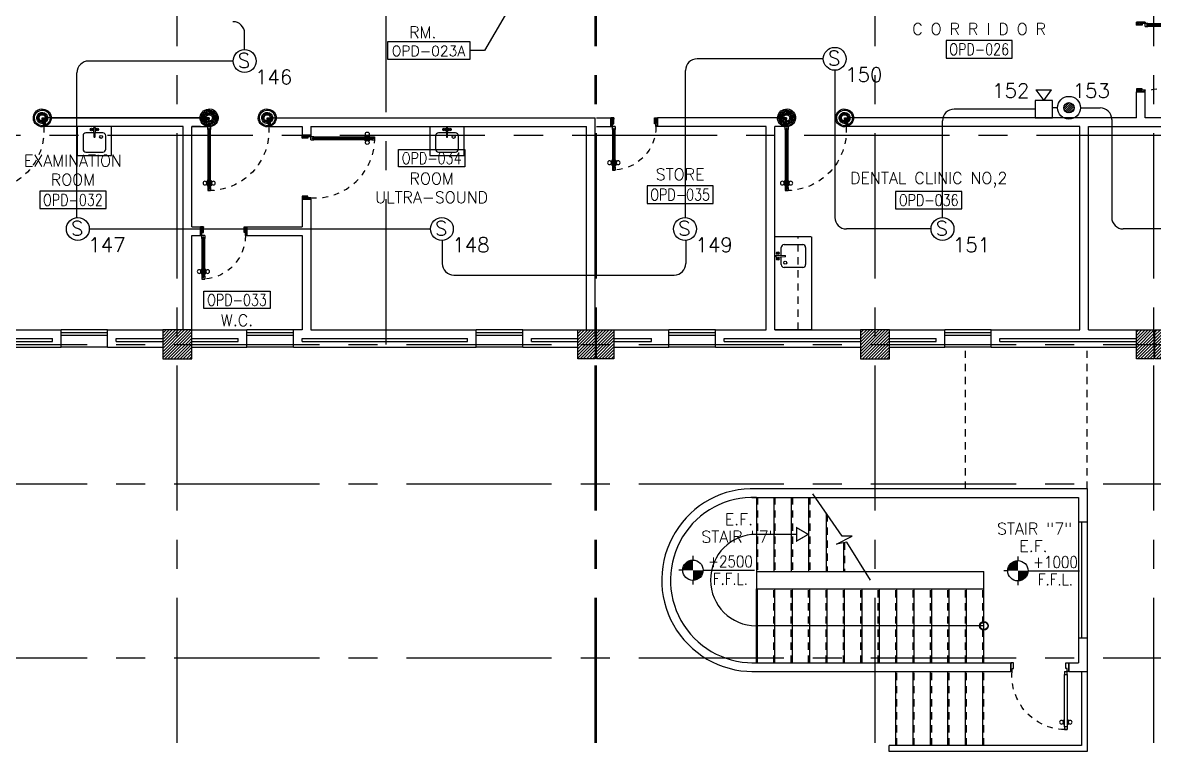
# Model space of a CAD drawing. Extents: x -0.4 to 91.7, y -13.9 to 77.4.
# Drawn here: x 33.74 to 53.23, y -1.96 to 10.59 of the extents above; entities that cross this region are included whole.
import ezdxf
from ezdxf.enums import TextEntityAlignment as Align

# ---------------------------------------------------------------- set-up
doc = ezdxf.new("R2010")
doc.units = 0
doc.header["$MEASUREMENT"] = 0
for name, pattern in [('CENTERX2', [4, 2.5, -0.5, 0.5, -0.5]), ('HIDDEN', [0.375, 0.25, -0.125]), ('HIDDEN2', [0.1875, 0.125, -0.0625])]:
    doc.linetypes.add(name, pattern=pattern)
doc.layers.get('0').update_dxf_attribs({"color": 11, "linetype": 'CONTINUOUS'})
for name, color, linetype in [('AXES', 11, 'CENTERX2'), ('COL', 11, 'CONTINUOUS'), ('DOOR', 11, 'CONTINUOUS'), ('E-FIRE', 4, 'CONTINUOUS'), ('E-WIRE', 4, 'CONTINUOUS'), ('Handrail', 11, 'CONTINUOUS'), ('HAT', 11, 'CONTINUOUS'), ('HIDDEN', 11, 'HIDDEN2'), ('INSUL', 11, 'CONTINUOUS'), ('LEV-PL', 11, 'CONTINUOUS'), ('Locker', 11, 'CONTINUOUS'), ('ME-FIX', 11, 'CONTINUOUS'), ('RM-BOX', 11, 'CONTINUOUS'), ('RM-NAME', 11, 'CONTINUOUS'), ('RM-NO', 11, 'CONTINUOUS'), ('SHAFT', 11, 'CONTINUOUS'), ('STR', 11, 'CONTINUOUS'), ('WALL', 11, 'CONTINUOUS'), ('WIN', 11, 'CONTINUOUS')]:
    doc.layers.add(name, color=color, linetype=linetype)
doc.styles.add('ROMANS', font='ROMANS.shx', dxfattribs={"width": 0.6})
doc.styles.add('S', font='ROMANS.SHX')
doc.dimstyles.new('STANDARD in', dxfattribs={"dimtxt": 0.2, "dimasz": 0.1, "dimexe": 0.07, "dimexo": 0.05, "dimgap": 0.1, "dimtad": 1, "dimdec": 0, "dimlfac": 1000, "dimzin": 0, "dimdsep": 46, "dimtxsty": 'ROMANS', "dimblk": 'ARCHTICK', "dimcen": 0.05, "dimdle": 0.05, "dimclrd": 7, "dimclre": 7, "dimclrt": 2, "dimadec": 0, "dimazin": 0, "dimtfac": 1, "dimtdec": 0, "dimtmove": 2, "dimatfit": 3, "dimldrblk": 'ARCHTICK', "dimfxl": 0, "dimtolj": 1, "dimtzin": 0, "dimarcsym": 0})

# ---------------------------------------------------------------- blocks, each defined once
blk = doc.blocks.new('LEV1')
at = {"layer": 'LEV-PL'}
for p, q in [((0, 245), (0, 175)), ((-175, 0), (-245, 0)), ((175, 0), (1061, 0)), ((0, -175), (0, -245))]:
    blk.add_line(p, q, dxfattribs=at)
at = {"layer": 'LEV-PL', "const_width": 175}
for points in [[(-88, 0, -0.414214), (0, 88, -1)], [(88, 0, -0.414214), (0, -88, -1)]]:
    blk.add_lwpolyline(points, format="xyb", dxfattribs=at)
at = {"layer": 'LEV-PL'}
blk.add_circle((0, 0), 175, dxfattribs=at)
at = {"layer": 'LEV-PL', "color": 4, "style": 'S', "width": 0.85}
for tag, p in [('+0000', (646, 50)), ('F.F.L.', (646, -250))]:
    blk.add_attdef(tag, text='', height=200, dxfattribs=at).set_placement(p, align=Align.CENTER)
blk = doc.blocks.new('RM1')
at = {"layer": 'RM-BOX'}
blk.add_lwpolyline([(570, -200), (-570, -200), (-570, -500), (570, -500)], close=True, dxfattribs=at)
at = {"layer": 'RM-NAME', "style": 'ROMANS'}
for tag, p in [('ROOMNAME1', (0, 324)), ('ROOMNAME2', (0, 0))]:
    blk.add_attdef(tag, text='', height=200, dxfattribs=at).set_placement(p, align=Align.MIDDLE)
at = {"layer": 'RM-NO', "style": 'ROMANS', "width": 0.8}
blk.add_attdef('ROOMNO', text='', height=200, dxfattribs=at).set_placement((0, -350), align=Align.MIDDLE)
blk = doc.blocks.new('*X124')
at = {"color": 0}
for p, q in [((49339, 10678), (49822, 11161)), ((49339, 10731), (49769, 11161)), ((49339, 10784), (49716, 11161)), ((49339, 10837), (49663, 11161)), ((49339, 10890), (49610, 11161)), ((49339, 10943), (49557, 11161)), ((49339, 10996), (49504, 11161)), ((49339, 11049), (49451, 11161)), ((49339, 11102), (49398, 11161)), ((49339, 11155), (49345, 11161)), ((49375, 10661), (49839, 11125)), ((49428, 10661), (49839, 11072)), ((49481, 10661), (49839, 11019)), ((49534, 10661), (49839, 10966)), ((49587, 10661), (49839, 10913)), ((49640, 10661), (49839, 10860)), ((49693, 10661), (49839, 10807)), ((49746, 10661), (49839, 10754)), ((49799, 10661), (49839, 10701))]:
    blk.add_line(p, q, dxfattribs=at)
blk = doc.blocks.new('COL50')
at = {"layer": 'COL'}
blk.add_lwpolyline([(-250, 250), (-250, -250), (250, -250), (250, 250)], close=True, dxfattribs=at)
blk = doc.blocks.new('*X129')
at = {"color": 0}
for p, q in [((61359, 10129), (61837, 10607)), ((61359, 10182), (61784, 10607)), ((61359, 10235), (61731, 10607)), ((61359, 10288), (61678, 10607)), ((61359, 10341), (61624, 10607)), ((61359, 10395), (61571, 10607)), ((61359, 10448), (61518, 10607)), ((61359, 10501), (61465, 10607)), ((61359, 10554), (61412, 10607)), ((61359, 10607), (61359, 10607)), ((61390, 10107), (61859, 10576)), ((61443, 10107), (61859, 10523)), ((61496, 10107), (61859, 10470)), ((61549, 10107), (61859, 10417)), ((61602, 10107), (61859, 10364)), ((61655, 10107), (61859, 10311)), ((61708, 10107), (61859, 10258)), ((61761, 10107), (61859, 10205)), ((61814, 10107), (61859, 10152))]:
    blk.add_line(p, q, dxfattribs=at)
blk = doc.blocks.new('A$C74DC60CF')
at = {"layer": 'DOOR', "color": 0, "linetype": 'ByBlock'}
for p, q in [((81, 1200), (81, 1250)), ((131, 1250), (81, 1250)), ((81, 1250), (131, 1250)), ((81, 1200), (98, 1200)), ((98, 1200), (98, 1220)), ((98, 1220), (114, 1220)), ((114, 1200), (114, 1220)), ((114, 1200), (131, 1200)), ((131, 1200), (131, 1250)), ((65, 1155), (65, 1090)), ((74, 1155), (65, 1155)), ((74, 1090), (65, 1090)), ((74, 1078), (74, 1168)), ((81, 1168), (74, 1168)), ((74, 1155), (74, 1090)), ((81, 1078), (74, 1078)), ((131, 1168), (138, 1168)), ((131, 1078), (138, 1078)), ((138, 1078), (138, 1168)), ((138, 1155), (138, 1090)), ((138, 1155), (147, 1155)), ((138, 1090), (147, 1090)), ((147, 1155), (147, 1090)), ((98, 200), (81, 200)), ((81, 200), (81, 150)), ((98, 180), (98, 200)), ((131, 200), (114, 200)), ((114, 200), (114, 180)), ((131, 150), (131, 200)), ((56, 150), (56, 0)), ((56, 150), (81, 150)), ((106, 0), (56, 0)), ((131, 150), (81, 150)), ((81, 150), (81, 100)), ((81, 100), (106, 100)), ((114, 180), (98, 180)), ((106, 100), (106, 0)), ((1131, 100), (1106, 100)), ((1106, 100), (1106, 0)), ((1131, 150), (1131, 100)), ((1156, 150), (1131, 150)), ((1156, 150), (1156, 0)), ((1156, 0), (1156, 150)), ((1106, 0), (1156, 0))]:
    blk.add_line(p, q, dxfattribs=at)
at = {"layer": 'DOOR', "linetype": 'ByBlock'}
for p, q in [((81, 200), (81, 1200)), ((98, 200), (98, 1200)), ((114, 200), (114, 1200)), ((131, 1200), (131, 200))]:
    blk.add_line(p, q, dxfattribs=at)
at = {"layer": 'DOOR', "color": 9, "linetype": 'ByBlock'}
for p, q in [((106, 0), (56, 114)), ((106, 0), (56, 40)), ((106, 0), (93, 100)), ((1106, 0), (1156, 114)), ((1106, 0), (1119, 100)), ((1106, 0), (1156, 40))]:
    blk.add_line(p, q, dxfattribs=at)
at = {"layer": 'DOOR', "color": 0, "linetype": 'ByBlock'}
for centre in [(32, 1123), (179, 1123)]:
    blk.add_circle(centre, 32.4, dxfattribs=at)
at = {"layer": 'DOOR', "linetype": 'HIDDEN', "ltscale": 0.5}
blk.add_arc((106, 223), 1028, 355.9414, 91.3941, dxfattribs=at)
at = {"layer": 'DOOR', "color": 9, "linetype": 'ByBlock'}
for centre, radius, start, end in [((106, 0), 154, 103.7142, 108.8947), ((106, 0), 134, 100.72, 111.8402), ((106, 0), 114, 102.6226, 115.9162), ((106, 0), 94.4, 90, 121.9818), ((106, 0), 74.4, 90, 132.2236), ((106, 0), 54.4, 90, 156.7926), ((106, 0), 34.4, 90, 180), ((106, 0), 14.4, 90, 180), ((1106, 0), 94.4, 58.0182, 90), ((1106, 0), 74.4, 47.7764, 90), ((1106, 0), 54.4, 23.2074, 90), ((1106, 0), 34.4, 0, 90), ((1106, 0), 14.4, 0, 90), ((1106, 0), 134, 68.1598, 79.28), ((1106, 0), 154, 71.1053, 76.2858)]:
    blk.add_arc(centre, radius, start, end, dxfattribs=at)
blk = doc.blocks.new('C-300')
at = {"layer": 'HAT', "linetype": 'ByBlock', "ltscale": 0.3}
h = blk.add_hatch(dxfattribs=at)
h.set_pattern_fill('ANSI31', color=8, scale=300, style=0)
h.set_pattern_definition([(45, (-258496.182, -82361.005), (-26.5165043, 26.5165043), [])])
h.paths.add_polyline_path([(300, 500), (0, 500), (0, 250), (300, 250)])
h.paths.add_polyline_path([(300, 250), (0, 250), (0, 0), (300, 0)])
at = {"layer": 'COL'}
blk.add_lwpolyline([(0, 500), (300, 500), (300, 0), (0, 0)], close=True, dxfattribs=at)
blk = doc.blocks.new('C-300A')
at = {"layer": 'SHAFT', "color": 6, "linetype": 'ByBlock', "ltscale": 0.3}
for p in [(-300, 0), (20, 0)]:
    blk.add_blockref('C-300', p, dxfattribs=at)
blk = doc.blocks.new('DOOR80')
at = {"layer": 'DOOR', "color": 7, "linetype": 'ByBlock'}
for p, q in [((-150, 800), (0, 800)), ((-150, 800), (-150, 775)), ((0, 800), (-150, 800)), ((0, 750), (-114, 800)), ((0, 750), (-40, 800)), ((0, 750), (0, 800)), ((-150, 775), (-100, 775)), ((-100, 775), (-100, 750)), ((0, 750), (-100, 763)), ((-100, 750), (0, 750)), ((-850, 75), (-900, 75)), ((-900, 75), (-900, 25)), ((-900, 25), (-900, 75)), ((-850, 25), (-900, 25)), ((-850, 58), (-870, 58)), ((-870, 42), (-870, 58)), ((-850, 42), (-870, 42)), ((-850, 58), (-850, 75)), ((-850, 25), (-850, 42)), ((-727, 82), (-817, 82)), ((-817, 75), (-817, 82)), ((-817, 25), (-817, 18)), ((-727, 18), (-817, 18)), ((-805, 91), (-740, 91)), ((-805, 82), (-805, 91)), ((-805, 82), (-740, 82)), ((-805, 18), (-740, 18)), ((-805, 18), (-805, 9)), ((-805, 9), (-740, 9)), ((-740, 82), (-740, 91)), ((-740, 18), (-740, 9)), ((-727, 75), (-727, 82)), ((-727, 25), (-727, 18)), ((-150, 75), (-200, 75)), ((-200, 75), (-200, 58)), ((-200, 58), (-180, 58)), ((-180, 42), (-200, 42)), ((-200, 42), (-200, 25)), ((-200, 25), (-150, 25)), ((-180, 58), (-180, 42)), ((-150, 75), (-150, 25)), ((-150, 25), (-100, 25)), ((-150, 0), (-150, 25)), ((0, 0), (-150, 0)), ((0, 50), (-114, 0)), ((-100, 25), (-100, 50)), ((0, 50), (-100, 37)), ((-100, 50), (0, 50)), ((0, 50), (-40, 0)), ((0, 50), (0, 0))]:
    blk.add_line(p, q, dxfattribs=at)
at = {"layer": 'DOOR', "linetype": 'ByBlock'}
for p, q in [((-850, 75), (-200, 75)), ((-200, 58), (-850, 58)), ((-200, 42), (-850, 42)), ((-200, 25), (-850, 25))]:
    blk.add_line(p, q, dxfattribs=at)
at = {"layer": 'DOOR', "color": 7, "linetype": 'ByBlock'}
for centre in [(-772, 124), (-772, -24)]:
    blk.add_circle(centre, 32.4, dxfattribs=at)
for centre, radius, start, end in [((0, 750), 154, 161.1053, 166.2858), ((0, 750), 134, 158.1598, 169.28), ((0, 750), 94.4, 148.0182, 180), ((0, 750), 74.4, 137.7764, 180), ((0, 750), 54.4, 113.2074, 180), ((0, 750), 34.4, 90, 180), ((0, 750), 14.4, 90, 180), ((0, 50), 154, 193.7142, 198.8947), ((0, 50), 134, 190.72, 201.8402), ((0, 50), 114, 192.6226, 205.9162), ((0, 50), 94.4, 180, 211.9818), ((0, 50), 74.4, 180, 222.2236), ((0, 50), 54.4, 180, 246.7926), ((0, 50), 34.4, 180, 270), ((0, 50), 14.4, 180, 270)]:
    blk.add_arc(centre, radius, start, end, dxfattribs=at)
at = {"layer": 'DOOR', "linetype": 'HIDDEN', "ltscale": 0.5}
blk.add_arc((-149, 23), 752, 90.0695, 176.0204, dxfattribs=at)
blk = doc.blocks.new('DOOR100')
at = {"layer": 'DOOR', "color": 7, "linetype": 'ByBlock'}
for p, q in [((-91, 1205), (-91, 1140)), ((-82, 1205), (-91, 1205)), ((-82, 1128), (-82, 1218)), ((-75, 1218), (-82, 1218)), ((-82, 1205), (-82, 1140)), ((-75, 1250), (-75, 1300)), ((-75, 1300), (-25, 1300)), ((-25, 1300), (-75, 1300)), ((-58, 1250), (-75, 1250)), ((-58, 1250), (-58, 1270)), ((-42, 1270), (-58, 1270)), ((-42, 1250), (-42, 1270)), ((-25, 1250), (-42, 1250)), ((-25, 1250), (-25, 1300)), ((-25, 1218), (-18, 1218)), ((-18, 1128), (-18, 1218)), ((-18, 1205), (-18, 1140)), ((-18, 1205), (-9, 1205)), ((-9, 1205), (-9, 1140)), ((-82, 1140), (-91, 1140)), ((-75, 1128), (-82, 1128)), ((-25, 1128), (-18, 1128)), ((-18, 1140), (-9, 1140)), ((-75, 200), (-58, 200)), ((-75, 150), (-75, 200)), ((-58, 200), (-58, 180)), ((-42, 200), (-25, 200)), ((-42, 180), (-42, 200)), ((-25, 200), (-25, 150)), ((-1200, 0), (-1200, 150)), ((-1200, 150), (-1175, 150)), ((-1200, 150), (-1200, 0)), ((-1150, 0), (-1200, 114)), ((-1150, 0), (-1200, 40)), ((-1150, 0), (-1200, 0)), ((-1175, 150), (-1175, 100)), ((-1175, 100), (-1150, 100)), ((-1150, 0), (-1163, 100)), ((-1150, 100), (-1150, 0)), ((-75, 150), (-25, 150)), ((-58, 180), (-42, 180)), ((-50, 0), (0, 114)), ((-50, 100), (-50, 0)), ((-50, 0), (-37, 100)), ((-25, 100), (-50, 100)), ((-50, 0), (0, 40)), ((-50, 0), (0, 0)), ((0, 150), (-25, 150)), ((-25, 150), (-25, 100)), ((0, 0), (0, 150)), ((0, 150), (0, 0))]:
    blk.add_line(p, q, dxfattribs=at)
at = {"layer": 'DOOR', "linetype": 'ByBlock'}
for p, q in [((-75, 1250), (-75, 200)), ((-58, 200), (-58, 1250)), ((-42, 200), (-42, 1250)), ((-25, 200), (-25, 1250))]:
    blk.add_line(p, q, dxfattribs=at)
at = {"layer": 'DOOR', "color": 7, "linetype": 'ByBlock'}
for centre in [(-124, 1173), (24, 1173)]:
    blk.add_circle(centre, 32.4, dxfattribs=at)
at = {"layer": 'DOOR', "linetype": 'HIDDEN', "ltscale": 0.5}
blk.add_arc((-25, 150), 1150, 90, 180, dxfattribs=at)
at = {"layer": 'DOOR', "color": 7, "linetype": 'ByBlock'}
for centre, radius, start, end in [((-1150, 0), 154, 103.7142, 108.8947), ((-1150, 0), 134, 100.72, 111.8402), ((-1150, 0), 94.4, 90, 121.9818), ((-1150, 0), 74.4, 90, 132.2236), ((-1150, 0), 54.4, 90, 156.7926), ((-1150, 0), 34.4, 90, 180), ((-1150, 0), 14.4, 90, 180), ((-50, 0), 94.4, 58.0182, 90), ((-50, 0), 74.4, 47.7764, 90), ((-50, 0), 54.4, 23.2074, 90), ((-50, 0), 34.4, 0, 90), ((-50, 0), 14.4, 0, 90), ((-50, 0), 134, 68.1598, 79.28), ((-50, 0), 114, 64.0838, 77.3774), ((-50, 0), 154, 71.1053, 76.2858)]:
    blk.add_arc(centre, radius, start, end, dxfattribs=at)
blk = doc.blocks.new('STL-DR')
at = {"layer": 'DOOR', "color": 0, "linetype": 'ByBlock'}
for p, q in [((50, 0), (0, 0)), ((0, -150), (0, 0)), ((50, -100), (50, 0)), ((0, -150), (25, -150)), ((25, -100), (50, -100)), ((25, -150), (25, -100)), ((75, -150), (25, -150)), ((25, -200), (25, -150)), ((75, -150), (75, -200)), ((950, -100), (950, 0)), ((950, 0), (1000, 0)), ((975, -100), (950, -100)), ((975, -150), (975, -100)), ((1000, -150), (975, -150)), ((1000, 0), (1000, -150)), ((75, -200), (25, -200)), ((18, -990), (9, -990)), ((9, -1055), (9, -990)), ((18, -1055), (9, -1055)), ((18, -978), (18, -1068)), ((25, -978), (18, -978)), ((18, -1055), (18, -990)), ((25, -1068), (18, -1068)), ((25, -1100), (75, -1100)), ((25, -1100), (25, -1150)), ((25, -1150), (75, -1150)), ((75, -1150), (25, -1150)), ((75, -978), (82, -978)), ((75, -1068), (82, -1068)), ((75, -1100), (75, -1150)), ((82, -978), (82, -1068)), ((82, -990), (91, -990)), ((82, -1055), (82, -990)), ((82, -1055), (91, -1055)), ((91, -1055), (91, -990))]:
    blk.add_line(p, q, dxfattribs=at)
at = {"layer": 'DOOR', "linetype": 'ByBlock'}
for p, q in [((25, -200), (25, -1100)), ((75, -1100), (75, -200))]:
    blk.add_line(p, q, dxfattribs=at)
at = {"layer": 'DOOR', "color": 0, "linetype": 'ByBlock'}
for centre in [(-24, -1023), (124, -1023)]:
    blk.add_circle(centre, 32.4, dxfattribs=at)
at = {"layer": 'DOOR', "linetype": 'HIDDEN', "ltscale": 0.5}
blk.add_arc((50, -223), 928, 271.544, 4.4816, dxfattribs=at)
at = {"layer": 'WALL'}
for p, q in [((0, 0), (0, -150)), ((0, 0), (0, -150)), ((1000, 0), (1000, -150))]:
    blk.add_line(p, q, dxfattribs=at)
blk = doc.blocks.new('A$C180A3EE7')
at = {"layer": 'ME-FIX'}
blk.add_lwpolyline([(0.593, 0), (0.593, 0.5), (0, 0.5), (0, 0)], dxfattribs=at)
blk.add_lwpolyline([(0.309, 0.107), (0.443, 0.107, 0.414214), (0.493, 0.157), (0.493, 0.388, 0.414214), (0.443, 0.438), (0.15, 0.438, 0.414214), (0.1, 0.388), (0.1, 0.157, 0.414214), (0.15, 0.107), (0.284, 0.107)], format="xyb", dxfattribs=at)
blk.add_lwpolyline([(0.28, 0.019), (0.312, 0.019), (0.306, 0.174, 1), (0.286, 0.174)], format="xyb", close=True, dxfattribs=at)
for centre, radius in [((0.182, 0.177), 0.0255), ((0.247, 0.05), 0.0217), ((0.247, 0.05), 0.014), ((0.346, 0.05), 0.0217), ((0.346, 0.05), 0.014)]:
    blk.add_circle(centre, radius, dxfattribs=at)
blk = doc.blocks.new('A$C347D0806')
at = {"layer": 'ME-FIX'}
for p, q in [((0.627, 1.6), (0.627, 0)), ((0.107, 1.28), (0.107, 1.417)), ((0.157, 1.467), (0.478, 1.467)), ((0.528, 1.417), (0.528, 1.124)), ((0.019, 1.254), (0.019, 1.287)), ((0.019, 1.287), (0.174, 1.28)), ((0.019, 1.254), (0.174, 1.261)), ((0.107, 1.124), (0.107, 1.261)), ((0.478, 1.074), (0.157, 1.074)), ((0.627, 0), (0, 0))]:
    blk.add_line(p, q, dxfattribs=at)
for centre, radius in [((0.05, 1.32), 0.0217), ((0.05, 1.221), 0.0217), ((0.05, 1.32), 0.014), ((0.05, 1.221), 0.014), ((0.177, 1.156), 0.0255)]:
    blk.add_circle(centre, radius, dxfattribs=at)
for centre, radius, start, end in [((0.157, 1.417), 0.0499, 90, 180), ((0.478, 1.417), 0.0499, 0, 90), ((0.174, 1.27), 0.00997, 270, 90), ((0.157, 1.124), 0.0499, 180, 270), ((0.478, 1.124), 0.0499, 270, 0)]:
    blk.add_arc(centre, radius, start, end, dxfattribs=at)
blk = doc.blocks.new('S')
at = {"layer": 'E-FIRE'}
blk.add_circle((0, 0), 197, dxfattribs=at)
at = {"layer": 'E-FIRE', "color": 3, "style": 'ROMANS'}
blk.add_text('S', height=250, dxfattribs=at).set_placement((-119, -115))
blk = doc.blocks.new('ES')
at = {"layer": 'E-FIRE'}
blk.add_line((-135, 485), (134, 485), dxfattribs=at)
for points in [[(-135, 485), (0, 300)], [(0, 300), (0, 300), (134, 485)]]:
    blk.add_lwpolyline(points, dxfattribs=at)
blk.add_lwpolyline([(-150, 0), (150, 0), (150, 300), (-150, 300)], close=True, dxfattribs=at)
blk = doc.blocks.new('MCP')
at = {"color": 1}
for p, q in [((-88, -9), (9, 88)), ((-82, 33), (-33, 82)), ((-80, -36), (36, 80)), ((-66, -58), (58, 66)), ((-47, -74), (74, 47)), ((-23, -85), (85, 23)), ((10, -88), (88, -10))]:
    blk.add_line(p, q, dxfattribs=at)
at = {"layer": 'E-FIRE'}
blk.add_circle((0, 0), 197, dxfattribs=at)
at = {"layer": 'E-FIRE', "color": 4}
blk.add_circle((0, 0), 88.1, dxfattribs=at)

msp = doc.modelspace()

# ---------------------------------------------------------------- linework, layer by layer
for p, q in [((47.8562, 1.7466), (47.3485, 2.4779)), ((47.7577, 1.6062), (48.0265, 1.7466)), ((47.933, 1.6413), (47.7577, 1.6062)), ((48.0265, 1.7466), (47.8562, 1.7466)), ((48.3422, 0.986), (47.933, 1.6413)), ((46.3762, 1.14), (50.2962, 1.14)), ((46.3762, 1.14), (46.3762, 0.84)), ((50.2962, 0.84), (50.2962, 1.14)), ((46.3762, 0.84), (50.2962, 0.84))]:
    msp.add_line(p, q)
at = {"layer": 'AXES'}
for p, q in [((48.4214, -1.8143), (48.4214, 76.9984)), ((36.4014, -1.8143), (36.4014, 76.6632)), ((43.6014, -1.8143), (43.6014, 76.3224)), ((43.6214, -1.8143), (43.6214, 76.3224)), ((53.2214, -1.8143), (53.2214, 76.3132)), ((40.0014, 5.05), (40.0014, 63.87)), ((11.2014, 8.65), (69.4414, 8.65)), ((0.35, 5.05), (70.6414, 5.05)), ((0.35, 2.65), (69.4414, 2.65)), ((0.35, 2.65), (77.8414, 2.65)), ((0.35, -0.35), (67.6414, -0.35)), ((0.35, -0.35), (67.6414, -0.35))]:
    msp.add_line(p, q, dxfattribs=at)
at = {"layer": 'E-WIRE'}
for p, q in [((37.5616, 10.1259), (37.5616, 10.4073)), ((47.5296, 9.9677), (45.3547, 9.9677)), ((37.3646, 9.9289), (34.8737, 9.9289)), ((47.7266, 9.7706), (47.7266, 7.2371)), ((51.1762, 9.1), (49.7825, 9.1)), ((51.9576, 9.1245), (52.2964, 9.1245)), ((52.4964, 8.9245), (52.4964, 7.2371)), ((49.3855, 7.0371), (47.9266, 7.0371)), ((54.0767, 7.0371), (52.6964, 7.0371))]:
    msp.add_line(p, q, dxfattribs=at)
at = {"layer": 'E-WIRE', "color": 4}
for p, q in [((45.1547, 7.234), (45.1547, 9.7677)), ((34.6737, 7.2335), (34.6737, 9.7289)), ((51.5635, 9.1245), (51.4762, 9.1245)), ((49.5825, 7.2342), (49.5825, 7.7324)), ((40.9661, 6.8401), (40.9661, 6.4435)), ((45.1602, 6.8404), (45.1602, 6.4435)), ((41.1661, 6.2435), (44.9602, 6.2435))]:
    msp.add_line(p, q, dxfattribs=at)
at = {"layer": 'E-WIRE'}
for centre, start, end in [((37.3616, 10.4073), 0, 90), ((45.3547, 9.7677), 90, 180), ((34.8737, 9.7289), 90, 180), ((49.7825, 8.9), 90, 180), ((52.2964, 8.9245), 0, 90), ((47.9266, 7.2371), 180, 270), ((52.6964, 7.2371), 180, 270)]:
    msp.add_arc(centre, 0.2, start, end, dxfattribs=at)
at = {"layer": 'E-WIRE', "color": 4}
for centre, start, end in [((41.1661, 6.4435), 180, 270), ((44.9602, 6.4435), 270, 0)]:
    msp.add_arc(centre, 0.2, start, end, dxfattribs=at)
at = {"layer": 'Handrail'}
for p, q in [((51.9764, -0.585), (51.9764, -1.86)), ((52.0764, -0.585), (52.0764, -1.96)), ((51.9764, -1.86), (48.6632, -1.86)), ((48.6632, -1.96), (48.6632, -1.86)), ((52.0764, -1.96), (48.6632, -1.96))]:
    msp.add_line(p, q, dxfattribs=at)
at = {"layer": 'HIDDEN'}
for p, q in [((49.9764, 2.565), (49.9764, 5)), ((52.0764, 2.565), (52.0764, 5))]:
    msp.add_line(p, q, dxfattribs=at)
at = {"layer": 'INSUL'}
for p, q in [((31.3514, 5.15), (34.2514, 5.15)), ((31.3514, 5.1), (34.2514, 5.1)), ((34.2514, 5.1), (34.2514, 5.15)), ((35.3514, 5.1), (35.3514, 5.15)), ((35.3514, 5.15), (36.1514, 5.15)), ((35.3514, 5.1), (36.1514, 5.1)), ((36.6514, 5.15), (37.4514, 5.15)), ((36.6514, 5.1), (37.4514, 5.1)), ((37.4514, 5.1), (37.4514, 5.15)), ((38.5514, 5.15), (41.4014, 5.15)), ((38.5514, 5.1), (38.5514, 5.15)), ((38.5514, 5.1), (41.4014, 5.1)), ((41.4014, 5.1), (41.4014, 5.15)), ((42.5014, 5.1), (42.5014, 5.15)), ((42.5014, 5.15), (43.3014, 5.15)), ((42.5014, 5.1), (43.3014, 5.1)), ((43.9214, 5.15), (44.5714, 5.15)), ((43.9214, 5.1), (44.5714, 5.1)), ((44.5714, 5.1), (44.5714, 5.15)), ((45.8214, 5.15), (48.1714, 5.15)), ((45.8214, 5.1), (45.8214, 5.15)), ((45.8214, 5.1), (48.1714, 5.1)), ((48.6714, 5.15), (49.4714, 5.15)), ((48.6714, 5.1), (49.4714, 5.1)), ((49.4714, 5.1), (49.4714, 5.15)), ((50.5714, 5.15), (52.9214, 5.15)), ((50.5714, 5.1), (50.5714, 5.15)), ((50.5714, 5.1), (52.9214, 5.1))]:
    msp.add_line(p, q, dxfattribs=at)
at = {"layer": 'ME-FIX', "color": 4}
for p, q in [((49.5825, 7.2342), (49.5825, 8.9)), ((34.8864, 7.0371), (40.7623, 7.0371))]:
    msp.add_line(p, q, dxfattribs=at)
at = {"layer": 'ME-FIX'}
msp.add_line((47.3229, 6.9002), (46.6964, 6.9002), dxfattribs=at)
at = {"layer": 'ME-FIX', "linetype": 'HIDDEN2'}
msp.add_line((47.0964, 5.3), (47.0964, 6.9002), dxfattribs=at)
at = {"layer": 'RM-BOX'}
msp.add_lwpolyline([(41.4444, 10.2588), (40.0256, 10.2588), (40.0256, 9.9588), (41.4444, 9.9588)], close=True, dxfattribs=at)
at = {"layer": 'STR'}
for p, q in [((46.3762, 2.415), (46.3762, 1.14)), ((46.6762, 2.415), (46.6762, 1.14)), ((46.9762, 2.415), (46.9762, 1.14)), ((47.2762, 2.415), (47.2762, 1.14)), ((47.5762, 2.1499), (47.5762, 1.14)), ((47.0694, 1.7775), (46.3738, 1.7775)), ((47.8762, 1.6299), (47.8762, 1.14)), ((46.3762, -0.435), (46.3762, 0.84)), ((46.3962, -0.435), (46.3962, 0.84)), ((46.6962, -0.435), (46.6962, 0.84)), ((46.9962, -0.435), (46.9962, 0.84)), ((47.2962, -0.435), (47.2962, 0.84)), ((47.5962, -0.435), (47.5962, 0.84)), ((47.8962, -0.435), (47.8962, 0.84)), ((48.1962, -0.435), (48.1962, 0.84)), ((48.4962, -0.435), (48.4962, 0.84)), ((48.7962, -0.435), (48.7962, 0.84)), ((49.0962, -0.435), (49.0962, 0.84)), ((49.3962, -0.435), (49.3962, 0.84)), ((49.6962, -0.435), (49.6962, 0.84)), ((49.9962, -0.435), (49.9962, 0.84)), ((50.2962, -0.435), (50.2962, 0.84)), ((50.2962, 0.2025), (46.3738, 0.2025)), ((48.7762, -1.86), (48.7762, -0.585)), ((49.0762, -1.86), (49.0762, -0.585)), ((49.3762, -1.86), (49.3762, -0.585)), ((49.6762, -1.86), (49.6762, -0.585)), ((49.9762, -1.86), (49.9762, -0.585)), ((50.2762, -1.86), (50.2762, -0.585))]:
    msp.add_line(p, q, dxfattribs=at)
at = {"layer": 'STR', "linetype": 'HIDDEN2'}
for p, q in [((46.3962, 2.415), (46.3962, 1.14)), ((46.6962, 2.415), (46.6962, 1.14)), ((46.9962, 2.415), (46.9962, 1.14)), ((47.2962, 2.415), (47.2962, 1.14)), ((47.5962, 2.1211), (47.5962, 1.14)), ((47.8962, 1.6339), (47.8962, 1.14)), ((46.3762, -0.435), (46.3762, 0.84)), ((46.3962, -0.435), (46.3962, 0.84)), ((46.6762, -0.435), (46.6762, 0.84)), ((46.9762, -0.435), (46.9762, 0.84)), ((47.2762, -0.435), (47.2762, 0.84)), ((47.5762, -0.435), (47.5762, 0.84)), ((47.8762, -0.435), (47.8762, 0.84)), ((48.1762, -0.435), (48.1762, 0.84)), ((48.4762, -0.435), (48.4762, 0.84)), ((48.7762, -0.435), (48.7762, 0.84)), ((49.0762, -0.435), (49.0762, 0.84)), ((49.3762, -0.435), (49.3762, 0.84)), ((49.6762, -0.435), (49.6762, 0.84)), ((49.9762, -0.435), (49.9762, 0.84)), ((50.2762, -0.435), (50.2762, 0.84)), ((48.7962, -1.86), (48.7962, -0.585)), ((49.0962, -1.86), (49.0962, -0.585)), ((49.3962, -1.86), (49.3962, -0.585)), ((49.6962, -1.86), (49.6962, -0.585)), ((49.9962, -1.86), (49.9962, -0.585)), ((50.2962, -1.86), (50.2962, -0.585))]:
    msp.add_line(p, q, dxfattribs=at)
at = {"layer": 'STR', "const_width": 0.0215}
msp.add_lwpolyline([(47.0694, 1.662), (47.0694, 1.893), (47.2694, 1.7775)], close=True, dxfattribs=at)
at = {"layer": 'STR'}
for radius in [0.075, 0.065]:
    msp.add_circle((50.2962, 0.2025), radius, dxfattribs=at)
msp.add_arc((46.3738, 0.99), 0.7875, 90, 270, dxfattribs=at)
at = {"layer": 'WALL'}
for p, q in [((53.0714, 9.4), (52.9214, 9.4)), ((52.9214, 8.95), (52.9214, 9.4)), ((53.0714, 8.95), (53.0714, 9.4)), ((36.8014, 8.95), (34.1264, 8.95)), ((34.1264, 8.8), (34.1264, 8.95)), ((36.5014, 8.8), (34.1264, 8.8)), ((34.2264, 8.95), (36.9014, 8.95)), ((36.5014, 5.3), (36.5014, 8.8)), ((36.8014, 8.8), (36.6514, 8.8)), ((36.6514, 8.8), (36.9014, 8.8)), ((36.6514, 7.075), (36.6514, 8.8)), ((36.9014, 8.95), (36.9014, 8.8)), ((38.0014, 8.95), (43.6014, 8.95)), ((38.0014, 8.95), (38.0014, 8.8)), ((38.0014, 8.8), (38.5514, 8.8)), ((38.5514, 8.8), (38.5514, 8.65)), ((38.7014, 8.8), (38.7014, 8.65)), ((38.7014, 8.8), (43.4514, 8.8)), ((43.4514, 5.3), (43.4514, 8.8)), ((43.6014, 5.3), (43.6014, 8.95)), ((43.6214, 8.95), (43.8714, 8.95)), ((43.6214, 8.8), (43.8714, 8.8)), ((43.8714, 8.8), (43.8714, 8.95)), ((44.6714, 8.95), (44.6714, 8.8)), ((46.8464, 8.95), (44.6714, 8.95)), ((46.5464, 8.8), (44.6714, 8.8)), ((46.5464, 5.3), (46.5464, 8.8)), ((46.6964, 5.3), (46.6964, 8.8)), ((46.8464, 8.8), (46.6964, 8.8)), ((46.8464, 8.95), (46.8214, 8.95)), ((46.8464, 8.8), (46.8214, 8.8)), ((46.8464, 8.8), (46.8464, 8.95)), ((47.9464, 8.95), (47.9464, 8.8)), ((48.9964, 8.95), (47.9464, 8.95)), ((52.9214, 8.95), (47.9464, 8.95)), ((51.9464, 8.8), (47.9464, 8.8)), ((48.9964, 8.8), (47.9464, 8.8)), ((51.9464, 5.3), (51.9464, 8.8)), ((52.0964, 5.3), (52.0964, 8.8)), ((52.0964, 8.8), (55.6164, 8.8)), ((55.6164, 8.95), (53.0714, 8.95)), ((38.5514, 8.65), (38.7014, 8.65)), ((38.5514, 7.55), (38.7014, 7.55)), ((38.5514, 7.55), (38.5514, 7.075)), ((38.7014, 7.55), (38.7014, 5.3)), ((36.6514, 7.075), (36.8014, 7.075)), ((36.8014, 6.925), (36.8014, 7.075)), ((36.8014, 6.925), (36.8014, 7.075)), ((37.6014, 6.925), (37.6014, 7.075)), ((37.6014, 6.925), (37.6014, 7.075)), ((37.6014, 7.075), (38.5514, 7.075)), ((36.6514, 5.3), (36.6514, 6.925)), ((36.6514, 6.925), (36.8014, 6.925)), ((37.6014, 6.925), (38.5514, 6.925)), ((38.5514, 6.925), (38.5514, 5.3)), ((32.8764, 5.3), (34.4014, 5.3)), ((34.4014, 5), (34.4014, 5.3)), ((35.2014, 5), (35.2014, 5.3)), ((35.2014, 5.3), (36.1514, 5.3)), ((36.6514, 5.3), (37.6014, 5.3)), ((37.6014, 5), (37.6014, 5.3)), ((38.4014, 5), (38.4014, 5.3)), ((38.5514, 5.3), (38.4014, 5.3)), ((38.7014, 5.3), (41.5514, 5.3)), ((41.5514, 5), (41.5514, 5.3)), ((42.3514, 5), (42.3514, 5.3)), ((42.3514, 5.3), (43.3514, 5.3)), ((43.9214, 5.3), (44.8714, 5.3)), ((44.8714, 5), (44.8714, 5.3)), ((45.6714, 5.3), (46.5464, 5.3)), ((45.6714, 5), (45.6714, 5.3)), ((46.6964, 5.3), (48.1714, 5.3)), ((48.6714, 5.3), (49.6214, 5.3)), ((49.6214, 5), (49.6214, 5.3)), ((50.4214, 5.3), (51.9464, 5.3)), ((50.4214, 5), (50.4214, 5.3)), ((52.0964, 5.3), (52.9714, 5.3)), ((31.2014, 5), (34.4014, 5)), ((35.2014, 5), (36.1514, 5)), ((36.6514, 5), (37.6014, 5)), ((38.4014, 5), (41.5514, 5)), ((42.3514, 5), (43.3014, 5)), ((43.9214, 5), (44.8714, 5)), ((45.6714, 5), (48.1714, 5)), ((48.6714, 5), (49.6214, 5)), ((50.4214, 5), (52.9214, 5)), ((46.3009, 2.565), (52.0764, 2.565)), ((52.0764, 2.565), (52.0764, 1.99)), ((46.3009, 2.415), (51.9264, 2.415)), ((51.9264, 2.415), (51.9264, 1.99)), ((52.0764, 1.99), (51.9264, 1.99)), ((52.0764, -0.01), (51.9264, -0.01)), ((51.9264, -0.01), (51.9264, -0.435)), ((52.0764, -0.01), (52.0764, -0.585)), ((46.3009, -0.435), (50.7764, -0.435)), ((50.7564, -0.585), (50.7564, -0.435)), ((51.7564, -0.585), (51.7564, -0.435)), ((51.7564, -0.435), (51.9264, -0.435)), ((46.3009, -0.585), (50.7764, -0.585)), ((51.7564, -0.585), (52.0764, -0.585))]:
    msp.add_line(p, q, dxfattribs=at)
for radius, start in [(1.575, 87.98658), (1.425, 87.77455)]:
    msp.add_arc((46.3209, 0.99), radius, start, 270.00003, dxfattribs=at)
at = {"layer": 'WIN'}
for p, q in [((35.2014, 5.3), (34.4014, 5.3)), ((38.4014, 5.3), (37.6014, 5.3)), ((42.3514, 5.3), (41.5514, 5.3)), ((45.6714, 5.3), (44.8714, 5.3)), ((50.4214, 5.3), (49.6214, 5.3)), ((35.2014, 5.25), (34.4014, 5.25)), ((35.2014, 5.2), (34.4014, 5.2)), ((38.4014, 5.25), (37.6014, 5.25)), ((38.4014, 5.2), (37.6014, 5.2)), ((42.3514, 5.25), (41.5514, 5.25)), ((42.3514, 5.2), (41.5514, 5.2)), ((45.6714, 5.25), (44.8714, 5.25)), ((45.6714, 5.2), (44.8714, 5.2)), ((50.4214, 5.25), (49.6214, 5.25)), ((50.4214, 5.2), (49.6214, 5.2)), ((35.2014, 5), (34.4014, 5)), ((38.4014, 5), (37.6014, 5)), ((42.3514, 5), (41.5514, 5)), ((45.6714, 5), (44.8714, 5)), ((50.4214, 5), (49.6214, 5)), ((51.9264, 1.99), (51.9264, -0.01)), ((51.9764, 1.99), (51.9764, -0.01)), ((52.0764, 1.99), (52.0764, -0.01))]:
    msp.add_line(p, q, dxfattribs=at)

# ---------------------------------------------------------------- block references
at = {"layer": 'COL', "xscale": 0.001000000047497451, "yscale": 0.0009999999892897904, "zscale": 0.001}
for p in [(36.4014, 5.05), (48.4214, 5.05)]:
    msp.add_blockref('COL50', p, dxfattribs=at)
at = {"layer": 'COL', "linetype": 'ByBlock', "xscale": 0.001000000047497451, "yscale": 0.0009999999892897904, "zscale": 0.001}
for p in [(43.6014, 4.8), (53.2214, 4.8)]:
    msp.add_blockref('C-300A', p, dxfattribs=at)
at = {"layer": 'DOOR', "xscale": -0.0009999999892897904, "yscale": 0.0009999999892897904, "zscale": 0.001, "rotation": 270}
for name, p in [('DOOR100', (52.9214, 10.6)), ('DOOR80', (43.8714, 8.95)), ('DOOR80', (36.8014, 7.075))]:
    msp.add_blockref(name, p, dxfattribs=at)
at = {"layer": 'DOOR', "color": 0, "yscale": 0.0009999999892897904, "zscale": 0.001}
for p, xscale, rotation in [((32.9705, 8.95), -0.001000000047497451, 180), ((36.8455, 8.95), -0.001000000047497451, 180), ((46.7905, 8.95), -0.001000000047497451, 180), ((38.5514, 8.7059), 0.0009999999892897904, 270)]:
    msp.add_blockref('A$C74DC60CF', p, dxfattribs=dict(at, xscale=xscale, rotation=rotation))
at = {"layer": 'DOOR', "color": 1, "xscale": -0.001000000047497451, "yscale": 0.0009999999892897904, "zscale": 0.001}
msp.add_blockref('STL-DR', (51.7564, -0.435), dxfattribs=at)
at = {"layer": 'E-FIRE', "color": 4, "xscale": 0.0009999999892897904, "yscale": 0.0009999999892897904, "zscale": 0.001}
for name, p in [('S', (47.7266, 9.9677)), ('S', (37.5616, 9.9289)), ('ES', (51.3262, 8.95)), ('MCP', (51.7606, 9.1245)), ('S', (34.6893, 7.0371)), ('S', (40.9594, 7.0371)), ('S', (45.1471, 7.0371)), ('S', (49.5825, 7.0371))]:
    msp.add_blockref(name, p, dxfattribs=at)
at = {"layer": 'HAT', "xscale": 0.001000000047497451, "yscale": 0.0009999999892897904, "zscale": 0.001}
for name, p, values in [('RM1', (50.2141, 10.4816), {'ROOMNO': 'OPD-026', 'ROOMNAME2': 'C O R R I D O R'}), ('RM1', (34.6045, 7.8872), {'ROOMNO': 'OPD-032', 'ROOMNAME2': 'ROOM', 'ROOMNAME1': 'EXAMINATION'}), ('RM1', (45.0634, 7.9779), {'ROOMNO': 'OPD-035', 'ROOMNAME2': 'STORE'}), ('RM1', (49.3447, 7.8834), {'ROOMNO': 'OPD-036', 'ROOMNAME2': 'DENTAL CLINIC NO,2'}), ('LEV1', (45.2833, 1.1601), {'F.F.L.': 'F.F.L.', '+0000': '+2500'}), ('LEV1', (50.8816, 1.15), {'F.F.L.': 'F.F.L.', '+0000': '+1000'})]:
    msp.add_blockref(name, p, dxfattribs=at).add_auto_attribs(values)
at = {"layer": 'HAT'}
ref = msp.add_blockref('RM1', (40.7829, 7.9058), dxfattribs=dict(at, xscale=-0.001000000047497451, yscale=0.0009999999892897904, zscale=0.001, rotation=180))
ref.add_attrib('ROOMNO', 'OPD-034', dxfattribs={"layer": 'RM-NO', "height": 0.2, "style": 'ROMANS', "width": 0.8}).set_placement((40.7829, 8.2558), align=Align.MIDDLE)
ref.add_attrib('ROOMNAME2', 'ROOM', dxfattribs={"layer": 'RM-NAME', "height": 0.2, "style": 'ROMANS'}).set_placement((40.7829, 7.9058), align=Align.MIDDLE)
ref.add_attrib('ROOMNAME1', 'ULTRA-SOUND', dxfattribs={"layer": 'RM-NAME', "height": 0.2, "style": 'ROMANS'}).set_placement((40.7829, 7.582), align=Align.MIDDLE)
ref = msp.add_blockref('RM1', (37.4302, 5.4648), dxfattribs=dict(at, xscale=-0.001000000047497451, yscale=0.0009999999892897904, zscale=0.001, rotation=180))
ref.add_attrib('ROOMNO', 'OPD-033', dxfattribs={"layer": 'RM-NO', "height": 0.2, "style": 'ROMANS', "width": 0.8}).set_placement((37.4302, 5.8148), align=Align.MIDDLE)
ref.add_attrib('ROOMNAME2', 'W.C.', dxfattribs={"layer": 'RM-NAME', "height": 0.2, "style": 'ROMANS'}).set_placement((37.4302, 5.4648), align=Align.MIDDLE)
at = {"layer": 'HAT', "xscale": 0.001000000047497451, "yscale": 0.0009999999892897904, "zscale": 0.001}
for name, p in [('*X124', (-13.1878, -5.861)), ('*X129', (-13.1878, -5.3067))]:
    msp.add_blockref(name, p, dxfattribs=at)
at = {"layer": 'Locker'}
msp.add_blockref('A$C347D0806', (46.6964, 5.3), dxfattribs=at)
at = {"layer": 'ME-FIX', "rotation": 180}
for p in [(35.2715, 8.8), (41.3444, 8.8)]:
    msp.add_blockref('A$C180A3EE7', p, dxfattribs=at)

# ---------------------------------------------------------------- texts
at = {"layer": 'E-FIRE', "color": 4, "style": 'ROMANS'}
for s, p in [('146', (37.7407, 9.5303)), ('150', (47.9057, 9.5692)), ('152', (50.4365, 9.2952)), ('153', (51.8232, 9.2952)), ('147', (34.8684, 6.6386)), ('148', (41.1385, 6.6386)), ('149', (45.3262, 6.6386)), ('151', (49.7616, 6.6386))]:
    msp.add_text(s, height=0.25, dxfattribs=at).set_placement(p)
at = {"layer": 'RM-NAME', "style": 'ROMANS'}
for s, p in [('E.F.', (46.0753, 2.0362)), ('STAIR "7"', (51.1685, 1.8743)), ('STAIR "7"', (46.0753, 1.7362)), ('E.F.', (51.1485, 1.5743))]:
    msp.add_text(s, height=0.2, dxfattribs=at).set_placement(p, align=Align.MIDDLE)
msp.add_attdef('RM.', text='ROOMNAME', height=0.2, dxfattribs=at).set_placement((40.6304, 10.424), align=Align.MIDDLE)
at = {"layer": 'RM-NO', "style": 'ROMANS'}
msp.add_attdef('OPD-023A', text='ROOMNAME', height=0.176, dxfattribs=at).set_placement((40.7292, 10.1029), align=Align.MIDDLE)

# ---------------------------------------------------------------- leaders
at = {"layer": 'RM-NAME', "color": 1, "linetype": 'ByBlock'}
msp.add_leader([(42.6236, 11.7012), (41.6919, 10.1088), (41.4444, 10.1088)], dimstyle='STANDARD in', dxfattribs=at)

doc.saveas('drawing.dxf')
